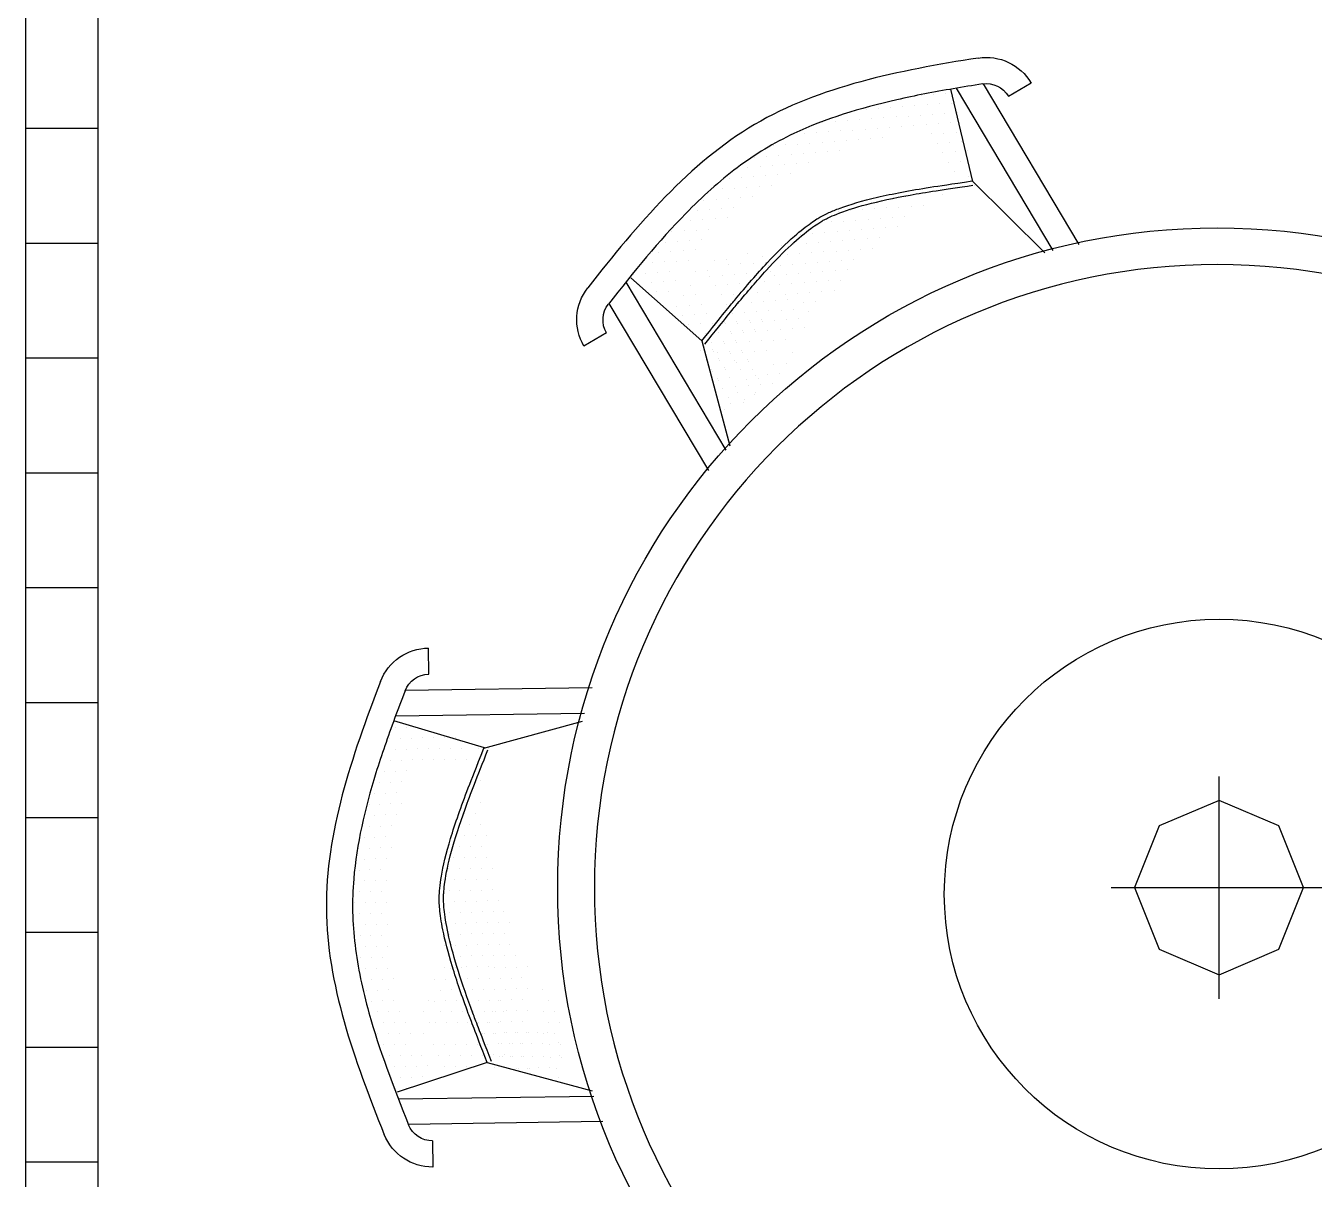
# Model space of a CAD drawing. Extents: x 3694 to 117786, y 20013 to 108631.
# Drawn here: x 67810 to 69592, y 37918 to 39512 of the extents above; entities that cross this region are included whole.
import ezdxf

# ---------------------------------------------------------------- set-up
doc = ezdxf.new("R2010")
doc.units = 0
doc.header["$LTSCALE"] = 1000
doc.header["$MEASUREMENT"] = 0
doc.layers.add('家具', color=253, linetype='Continuous')
doc.layers.add('铺地', color=251, linetype='Continuous')
doc.layers.add('陈设', color=31, linetype='Continuous', lineweight=5)

# ---------------------------------------------------------------- blocks, each defined once
blk = doc.blocks.new('33')
at = {"layer": '家具'}
for p, q in [((-240933.6, 84660.1, 0), (-241066.2, 84438.1, 0)), ((-240896.3, 84654, 0), (-241030.3, 84429.6, 0)), ((-240968.9, 84642.9, 0), (-241000.2, 84661.3, 0)), ((-240439.6, 84385.9, 0), (-240578.2, 84153.8, 0)), ((-240441.1, 84382.9, 0), (-240441.1, 84382.9, 0)), ((-240416.3, 84356.4, 0), (-240554.1, 84125.7, 0)), ((-240413.1, 84315.9, 0), (-240381.8, 84297.5, 0)), ((-240167.3, 83844, 0), (-240167, 83880.2, 0)), ((-240134.7, 83821.9, 0), (-240393.3, 83825.8, 0)), ((-240121.3, 83786.6, 0), (-240382.7, 83790.5, 0)), ((-240250.5, 83741.1, 0), (-240250.5, 83741.1, 0)), ((-240125.2, 83257.1, 0), (-240395.5, 83261.1, 0)), ((-240128.5, 83256.8, 0), (-240128.5, 83256.8, 0)), ((-240139, 83222.1, 0), (-240407.8, 83226.2, 0)), ((-240172.5, 83199.1, 0), (-240172.8, 83162.8, 0))]:
    blk.add_line(p, q, dxfattribs=at)
at = {"layer": '家具', "color": 8}
for p, q in [((-240919.4, 84525.1, 0), (-240889, 84652.7, 0)), ((-240918.6, 84525.9, 0), (-241018.9, 84426.5, 0)), ((-240243.5, 83741.9, 0), (-240379.6, 83779.1, 0))]:
    blk.add_line(p, q, dxfattribs=at)
at = {"layer": '家具', "color": 8, "linetype": 'Continuous'}
for p, q in [((-240882.2, 84646.5, 0), (-240882.2, 84646.5, 0)), ((-240890, 84633.6, 0), (-240890, 84633.6, 0)), ((-240873.1, 84632.3, 0), (-240873.1, 84632.3, 0)), ((-240865.3, 84645.3, 0), (-240865.3, 84645.3, 0)), ((-240856.2, 84631, 0), (-240856.2, 84631, 0)), ((-240848.5, 84644, 0), (-240848.5, 84644, 0)), ((-240839.4, 84629.8, 0), (-240839.4, 84629.8, 0)), ((-240822.5, 84628.5, 0), (-240822.5, 84628.5, 0)), ((-240897.7, 84620.6, 0), (-240897.7, 84620.6, 0)), ((-240880.9, 84619.3, 0), (-240880.9, 84619.3, 0)), ((-240864, 84618.1, 0), (-240864, 84618.1, 0)), ((-240847.2, 84616.8, 0), (-240847.2, 84616.8, 0)), ((-240830.3, 84615.5, 0), (-240830.3, 84615.5, 0)), ((-240813.4, 84614.3, 0), (-240813.4, 84614.3, 0)), ((-240805.7, 84627.2, 0), (-240805.7, 84627.2, 0)), ((-240796.6, 84613, 0), (-240796.6, 84613, 0)), ((-240788.8, 84626, 0), (-240788.8, 84626, 0)), ((-240779.7, 84611.7, 0), (-240779.7, 84611.7, 0)), ((-240772, 84624.7, 0), (-240772, 84624.7, 0)), ((-240896.4, 84593.4, 0), (-240896.4, 84593.4, 0)), ((-240888.6, 84606.3, 0), (-240888.6, 84606.3, 0)), ((-240871.8, 84605.1, 0), (-240871.8, 84605.1, 0)), ((-240854.9, 84603.8, 0), (-240854.9, 84603.8, 0)), ((-240838.1, 84602.5, 0), (-240838.1, 84602.5, 0)), ((-240821.2, 84601.3, 0), (-240821.2, 84601.3, 0)), ((-240804.4, 84600, 0), (-240804.4, 84600, 0)), ((-240787.5, 84598.7, 0), (-240787.5, 84598.7, 0)), ((-240770.6, 84597.5, 0), (-240770.6, 84597.5, 0)), ((-240762.9, 84610.5, 0), (-240762.9, 84610.5, 0)), ((-240753.8, 84596.2, 0), (-240753.8, 84596.2, 0)), ((-240746, 84609.2, 0), (-240746, 84609.2, 0)), ((-240736.9, 84595, 0), (-240736.9, 84595, 0)), ((-240729.2, 84607.9, 0), (-240729.2, 84607.9, 0)), ((-240720.1, 84593.7, 0), (-240720.1, 84593.7, 0)), ((-240712.3, 84606.7, 0), (-240712.3, 84606.7, 0)), ((-240904.1, 84580.4, 0), (-240904.1, 84580.4, 0)), ((-240887.3, 84579.1, 0), (-240887.3, 84579.1, 0)), ((-240879.5, 84592.1, 0), (-240879.5, 84592.1, 0)), ((-240870.4, 84577.9, 0), (-240870.4, 84577.9, 0)), ((-240862.7, 84590.8, 0), (-240862.7, 84590.8, 0)), ((-240795.3, 84585.8, 0), (-240795.3, 84585.8, 0)), ((-240778.4, 84584.5, 0), (-240778.4, 84584.5, 0)), ((-240761.6, 84583.2, 0), (-240761.6, 84583.2, 0)), ((-240744.7, 84582, 0), (-240744.7, 84582, 0)), ((-240727.8, 84580.7, 0), (-240727.8, 84580.7, 0)), ((-240711, 84579.4, 0), (-240711, 84579.4, 0)), ((-240703.2, 84592.4, 0), (-240703.2, 84592.4, 0)), ((-240694.1, 84578.2, 0), (-240694.1, 84578.2, 0)), ((-240686.4, 84591.2, 0), (-240686.4, 84591.2, 0)), ((-240677.3, 84576.9, 0), (-240677.3, 84576.9, 0)), ((-240669.5, 84589.9, 0), (-240669.5, 84589.9, 0)), ((-240660.4, 84575.6, 0), (-240660.4, 84575.6, 0)), ((-240911.9, 84567.4, 0), (-240911.9, 84567.4, 0)), ((-240895, 84566.2, 0), (-240895, 84566.2, 0)), ((-240878.2, 84564.9, 0), (-240878.2, 84564.9, 0)), ((-240735.6, 84567.7, 0), (-240735.6, 84567.7, 0)), ((-240718.7, 84566.5, 0), (-240718.7, 84566.5, 0)), ((-240701.9, 84565.2, 0), (-240701.9, 84565.2, 0)), ((-240685, 84563.9, 0), (-240685, 84563.9, 0)), ((-240668.2, 84562.7, 0), (-240668.2, 84562.7, 0)), ((-240651.3, 84561.4, 0), (-240651.3, 84561.4, 0)), ((-240643.6, 84574.4, 0), (-240643.6, 84574.4, 0)), ((-240634.5, 84560.1, 0), (-240634.5, 84560.1, 0)), ((-240617.6, 84558.9, 0), (-240617.6, 84558.9, 0)), ((-240902.8, 84553.2, 0), (-240902.8, 84553.2, 0)), ((-240885.9, 84551.9, 0), (-240885.9, 84551.9, 0)), ((-240692.8, 84551, 0), (-240692.8, 84551, 0)), ((-240675.9, 84549.7, 0), (-240675.9, 84549.7, 0)), ((-240659.1, 84548.4, 0), (-240659.1, 84548.4, 0)), ((-240642.2, 84547.2, 0), (-240642.2, 84547.2, 0)), ((-240625.4, 84545.9, 0), (-240625.4, 84545.9, 0)), ((-240608.5, 84544.6, 0), (-240608.5, 84544.6, 0)), ((-240913.7, 84532.4, 0), (-240913.7, 84532.4, 0)), ((-240893.7, 84538.9, 0), (-240893.7, 84538.9, 0)), ((-240666.9, 84535.5, 0), (-240666.9, 84535.5, 0)), ((-240650, 84534.2, 0), (-240650, 84534.2, 0)), ((-240633.1, 84532.9, 0), (-240633.1, 84532.9, 0)), ((-240616.3, 84531.7, 0), (-240616.3, 84531.7, 0)), ((-240599.4, 84530.4, 0), (-240599.4, 84530.4, 0)), ((-240582.6, 84529.1, 0), (-240582.6, 84529.1, 0)), ((-240921.5, 84519.4, 0), (-240921.5, 84519.4, 0)), ((-240877, 84507.8, 0), (-240877, 84507.8, 0)), ((-240826.5, 84504, 0), (-240826.5, 84504, 0)), ((-240640.9, 84519.9, 0), (-240640.9, 84519.9, 0)), ((-240624, 84518.7, 0), (-240624, 84518.7, 0)), ((-240615, 84504.4, 0), (-240615, 84504.4, 0)), ((-240607.2, 84517.4, 0), (-240607.2, 84517.4, 0)), ((-240590.3, 84516.1, 0), (-240590.3, 84516.1, 0)), ((-240573.5, 84514.9, 0), (-240573.5, 84514.9, 0)), ((-240851.1, 84492.3, 0), (-240851.1, 84492.3, 0)), ((-240834.2, 84491.1, 0), (-240834.2, 84491.1, 0)), ((-240817.4, 84489.8, 0), (-240817.4, 84489.8, 0)), ((-240809.6, 84502.8, 0), (-240809.6, 84502.8, 0)), ((-240800.5, 84488.5, 0), (-240800.5, 84488.5, 0)), ((-240783.7, 84487.3, 0), (-240783.7, 84487.3, 0)), ((-240766.8, 84486, 0), (-240766.8, 84486, 0)), ((-240598.1, 84503.2, 0), (-240598.1, 84503.2, 0)), ((-240589, 84488.9, 0), (-240589, 84488.9, 0)), ((-240581.2, 84501.9, 0), (-240581.2, 84501.9, 0)), ((-240572.2, 84487.7, 0), (-240572.2, 84487.7, 0)), ((-240564.4, 84500.6, 0), (-240564.4, 84500.6, 0)), ((-240555.3, 84486.4, 0), (-240555.3, 84486.4, 0)), ((-240547.5, 84499.4, 0), (-240547.5, 84499.4, 0)), ((-240825.1, 84476.8, 0), (-240825.1, 84476.8, 0)), ((-240808.3, 84475.6, 0), (-240808.3, 84475.6, 0)), ((-240791.4, 84474.3, 0), (-240791.4, 84474.3, 0)), ((-240774.6, 84473, 0), (-240774.6, 84473, 0)), ((-240757.7, 84471.8, 0), (-240757.7, 84471.8, 0)), ((-240750, 84484.7, 0), (-240750, 84484.7, 0)), ((-240740.9, 84470.5, 0), (-240740.9, 84470.5, 0)), ((-240733.1, 84483.5, 0), (-240733.1, 84483.5, 0)), ((-240724, 84469.2, 0), (-240724, 84469.2, 0)), ((-240707.2, 84468, 0), (-240707.2, 84468, 0)), ((-240579.9, 84474.7, 0), (-240579.9, 84474.7, 0)), ((-240563.1, 84473.4, 0), (-240563.1, 84473.4, 0)), ((-240546.2, 84472.2, 0), (-240546.2, 84472.2, 0)), ((-240538.4, 84485.1, 0), (-240538.4, 84485.1, 0)), ((-240529.3, 84470.9, 0), (-240529.3, 84470.9, 0)), ((-240512.5, 84469.6, 0), (-240512.5, 84469.6, 0)), ((-240816, 84462.6, 0), (-240816, 84462.6, 0)), ((-240799.2, 84461.3, 0), (-240799.2, 84461.3, 0)), ((-240782.3, 84460.1, 0), (-240782.3, 84460.1, 0)), ((-240765.5, 84458.8, 0), (-240765.5, 84458.8, 0)), ((-240748.6, 84457.5, 0), (-240748.6, 84457.5, 0)), ((-240731.8, 84456.3, 0), (-240731.8, 84456.3, 0)), ((-240714.9, 84455, 0), (-240714.9, 84455, 0)), ((-240698.1, 84453.7, 0), (-240698.1, 84453.7, 0)), ((-240681.2, 84452.5, 0), (-240681.2, 84452.5, 0)), ((-240554, 84459.2, 0), (-240554, 84459.2, 0)), ((-240537.1, 84457.9, 0), (-240537.1, 84457.9, 0)), ((-240520.3, 84456.7, 0), (-240520.3, 84456.7, 0)), ((-240503.4, 84455.4, 0), (-240503.4, 84455.4, 0)), ((-240790.1, 84447.1, 0), (-240790.1, 84447.1, 0)), ((-240781, 84432.8, 0), (-240781, 84432.8, 0)), ((-240773.2, 84445.8, 0), (-240773.2, 84445.8, 0)), ((-240756.4, 84444.6, 0), (-240756.4, 84444.6, 0)), ((-240739.5, 84443.3, 0), (-240739.5, 84443.3, 0)), ((-240722.7, 84442, 0), (-240722.7, 84442, 0)), ((-240705.8, 84440.8, 0), (-240705.8, 84440.8, 0)), ((-240689, 84439.5, 0), (-240689, 84439.5, 0)), ((-240672.1, 84438.2, 0), (-240672.1, 84438.2, 0)), ((-240655.3, 84437, 0), (-240655.3, 84437, 0)), ((-240544.9, 84444.9, 0), (-240544.9, 84444.9, 0)), ((-240528, 84443.7, 0), (-240528, 84443.7, 0)), ((-240511.2, 84442.4, 0), (-240511.2, 84442.4, 0)), ((-240494.3, 84441.1, 0), (-240494.3, 84441.1, 0)), ((-240764.1, 84431.6, 0), (-240764.1, 84431.6, 0)), ((-240755, 84417.3, 0), (-240755, 84417.3, 0)), ((-240747.3, 84430.3, 0), (-240747.3, 84430.3, 0)), ((-240738.2, 84416.1, 0), (-240738.2, 84416.1, 0)), ((-240730.4, 84429, 0), (-240730.4, 84429, 0)), ((-240721.3, 84414.8, 0), (-240721.3, 84414.8, 0)), ((-240713.6, 84427.8, 0), (-240713.6, 84427.8, 0)), ((-240696.7, 84426.5, 0), (-240696.7, 84426.5, 0)), ((-240679.9, 84425.2, 0), (-240679.9, 84425.2, 0)), ((-240663, 84424, 0), (-240663, 84424, 0)), ((-240629.3, 84421.4, 0), (-240629.3, 84421.4, 0)), ((-240607.9, 84425.3, 0), (-240607.9, 84425.3, 0)), ((-240578.8, 84417.6, 0), (-240578.8, 84417.6, 0)), ((-240561.9, 84416.4, 0), (-240561.9, 84416.4, 0)), ((-240535.8, 84430.7, 0), (-240535.8, 84430.7, 0)), ((-240526.7, 84416.5, 0), (-240526.7, 84416.5, 0)), ((-240518.9, 84429.4, 0), (-240518.9, 84429.4, 0)), ((-240509.8, 84415.2, 0), (-240509.8, 84415.2, 0)), ((-240502.1, 84428.2, 0), (-240502.1, 84428.2, 0)), ((-240485.2, 84426.9, 0), (-240485.2, 84426.9, 0)), ((-240745.9, 84403.1, 0), (-240745.9, 84403.1, 0)), ((-240729.1, 84401.8, 0), (-240729.1, 84401.8, 0)), ((-240712.2, 84400.6, 0), (-240712.2, 84400.6, 0)), ((-240704.5, 84413.5, 0), (-240704.5, 84413.5, 0)), ((-240695.4, 84399.3, 0), (-240695.4, 84399.3, 0)), ((-240687.6, 84412.3, 0), (-240687.6, 84412.3, 0)), ((-240678.5, 84398, 0), (-240678.5, 84398, 0)), ((-240670.8, 84411, 0), (-240670.8, 84411, 0)), ((-240661.7, 84396.8, 0), (-240661.7, 84396.8, 0)), ((-240653.9, 84409.7, 0), (-240653.9, 84409.7, 0)), ((-240640.3, 84400.6, 0), (-240640.3, 84400.6, 0)), ((-240637.1, 84408.5, 0), (-240637.1, 84408.5, 0)), ((-240632.5, 84413.6, 0), (-240632.5, 84413.6, 0)), ((-240615.7, 84412.3, 0), (-240615.7, 84412.3, 0)), ((-240606.6, 84398.1, 0), (-240606.6, 84398.1, 0)), ((-240598.8, 84411.1, 0), (-240598.8, 84411.1, 0)), ((-240589.7, 84396.8, 0), (-240589.7, 84396.8, 0)), ((-240582, 84409.8, 0), (-240582, 84409.8, 0)), ((-240552.8, 84402.1, 0), (-240552.8, 84402.1, 0)), ((-240536, 84400.9, 0), (-240536, 84400.9, 0)), ((-240500.7, 84401, 0), (-240500.7, 84401, 0)), ((-240493, 84413.9, 0), (-240493, 84413.9, 0)), ((-240483.9, 84399.7, 0), (-240483.9, 84399.7, 0)), ((-240476.1, 84412.7, 0), (-240476.1, 84412.7, 0)), ((-240467, 84398.4, 0), (-240467, 84398.4, 0)), ((-240450.2, 84397.2, 0), (-240450.2, 84397.2, 0)), ((-240736.8, 84388.9, 0), (-240736.8, 84388.9, 0)), ((-240720, 84387.6, 0), (-240720, 84387.6, 0)), ((-240703.1, 84386.3, 0), (-240703.1, 84386.3, 0)), ((-240686.3, 84385.1, 0), (-240686.3, 84385.1, 0)), ((-240669.4, 84383.8, 0), (-240669.4, 84383.8, 0)), ((-240652.6, 84382.5, 0), (-240652.6, 84382.5, 0)), ((-240644.8, 84395.5, 0), (-240644.8, 84395.5, 0)), ((-240631.2, 84386.4, 0), (-240631.2, 84386.4, 0)), ((-240597.5, 84383.9, 0), (-240597.5, 84383.9, 0)), ((-240580.6, 84382.6, 0), (-240580.6, 84382.6, 0)), ((-240572.9, 84395.6, 0), (-240572.9, 84395.6, 0)), ((-240563.8, 84381.3, 0), (-240563.8, 84381.3, 0)), ((-240556, 84394.3, 0), (-240556, 84394.3, 0)), ((-240544.8, 84304.8, 0), (-240446.8, 84392, 0)), ((-240528.5, 84381.4, 0), (-240528.5, 84381.4, 0)), ((-240508.5, 84388, 0), (-240508.5, 84388, 0)), ((-240491.6, 84386.7, 0), (-240491.6, 84386.7, 0)), ((-240474.8, 84385.4, 0), (-240474.8, 84385.4, 0)), ((-240457.9, 84384.2, 0), (-240457.9, 84384.2, 0)), ((-240727.8, 84374.6, 0), (-240727.8, 84374.6, 0)), ((-240710.9, 84373.3, 0), (-240710.9, 84373.3, 0)), ((-240694, 84372.1, 0), (-240694, 84372.1, 0)), ((-240677.2, 84370.8, 0), (-240677.2, 84370.8, 0)), ((-240663.5, 84361.7, 0), (-240663.5, 84361.7, 0)), ((-240660.3, 84369.5, 0), (-240660.3, 84369.5, 0)), ((-240638.9, 84373.4, 0), (-240638.9, 84373.4, 0)), ((-240622.1, 84372.1, 0), (-240622.1, 84372.1, 0)), ((-240588.4, 84369.6, 0), (-240588.4, 84369.6, 0)), ((-240571.5, 84368.3, 0), (-240571.5, 84368.3, 0)), ((-240536.3, 84368.4, 0), (-240536.3, 84368.4, 0)), ((-240519.4, 84367.2, 0), (-240519.4, 84367.2, 0)), ((-240499.4, 84373.7, 0), (-240499.4, 84373.7, 0)), ((-240482.5, 84372.5, 0), (-240482.5, 84372.5, 0)), ((-240701.8, 84359.1, 0), (-240701.8, 84359.1, 0)), ((-240692.7, 84344.9, 0), (-240692.7, 84344.9, 0)), ((-240685, 84357.8, 0), (-240685, 84357.8, 0)), ((-240671.3, 84348.7, 0), (-240671.3, 84348.7, 0)), ((-240654.4, 84347.5, 0), (-240654.4, 84347.5, 0)), ((-240646.7, 84360.4, 0), (-240646.7, 84360.4, 0)), ((-240637.6, 84346.2, 0), (-240637.6, 84346.2, 0)), ((-240629.8, 84359.2, 0), (-240629.8, 84359.2, 0)), ((-240620.7, 84344.9, 0), (-240620.7, 84344.9, 0)), ((-240613, 84357.9, 0), (-240613, 84357.9, 0)), ((-240603.9, 84343.7, 0), (-240603.9, 84343.7, 0)), ((-240596.1, 84356.6, 0), (-240596.1, 84356.6, 0)), ((-240579.3, 84355.4, 0), (-240579.3, 84355.4, 0)), ((-240544, 84355.5, 0), (-240544, 84355.5, 0)), ((-240527.2, 84354.2, 0), (-240527.2, 84354.2, 0)), ((-240510.3, 84352.9, 0), (-240510.3, 84352.9, 0)), ((-240510.3, 84352.9, 0), (-240510.3, 84352.9, 0)), ((-240679, 84335.8, 0), (-240679, 84335.8, 0)), ((-240662.2, 84334.5, 0), (-240662.2, 84334.5, 0)), ((-240645.3, 84333.2, 0), (-240645.3, 84333.2, 0)), ((-240628.5, 84332, 0), (-240628.5, 84332, 0)), ((-240626.9, 84334.6, 0), (-240626.9, 84334.6, 0)), ((-240611.6, 84330.7, 0), (-240611.6, 84330.7, 0)), ((-240610.1, 84333.3, 0), (-240610.1, 84333.3, 0)), ((-240594.8, 84329.4, 0), (-240594.8, 84329.4, 0)), ((-240593.2, 84332, 0), (-240593.2, 84332, 0)), ((-240587, 84342.4, 0), (-240587, 84342.4, 0)), ((-240577.9, 84328.2, 0), (-240577.9, 84328.2, 0)), ((-240576.4, 84330.8, 0), (-240576.4, 84330.8, 0)), ((-240559.5, 84329.5, 0), (-240559.5, 84329.5, 0)), ((-240559.5, 84329.5, 0), (-240559.5, 84329.5, 0)), ((-240551.8, 84342.5, 0), (-240551.8, 84342.5, 0)), ((-240551.8, 84342.5, 0), (-240551.8, 84342.5, 0)), ((-240542.7, 84328.2, 0), (-240542.7, 84328.2, 0)), ((-240542.7, 84328.2, 0), (-240542.7, 84328.2, 0)), ((-240534.9, 84341.2, 0), (-240534.9, 84341.2, 0)), ((-240534.9, 84341.2, 0), (-240534.9, 84341.2, 0)), ((-240525.8, 84327, 0), (-240525.8, 84327, 0)), ((-240525.8, 84327, 0), (-240525.8, 84327, 0)), ((-240518.1, 84339.9, 0), (-240518.1, 84339.9, 0)), ((-240518.1, 84339.9, 0), (-240518.1, 84339.9, 0)), ((-240686.8, 84322.8, 0), (-240686.8, 84322.8, 0)), ((-240669.9, 84321.5, 0), (-240669.9, 84321.5, 0)), ((-240653.1, 84320.2, 0), (-240653.1, 84320.2, 0)), ((-240636.2, 84319, 0), (-240636.2, 84319, 0)), ((-240619.4, 84317.7, 0), (-240619.4, 84317.7, 0)), ((-240617.8, 84320.3, 0), (-240617.8, 84320.3, 0)), ((-240602.5, 84316.4, 0), (-240602.5, 84316.4, 0)), ((-240601, 84319.1, 0), (-240601, 84319.1, 0)), ((-240585.7, 84315.2, 0), (-240585.7, 84315.2, 0)), ((-240584.1, 84317.8, 0), (-240584.1, 84317.8, 0)), ((-240567.3, 84316.5, 0), (-240567.3, 84316.5, 0)), ((-240567.3, 84316.5, 0), (-240567.3, 84316.5, 0)), ((-240550.4, 84315.3, 0), (-240550.4, 84315.3, 0)), ((-240550.4, 84315.3, 0), (-240550.4, 84315.3, 0)), ((-240660.8, 84307.3, 0), (-240660.8, 84307.3, 0)), ((-240644, 84306, 0), (-240644, 84306, 0)), ((-240634.9, 84291.8, 0), (-240634.9, 84291.8, 0)), ((-240627.1, 84304.7, 0), (-240627.1, 84304.7, 0)), ((-240618, 84290.5, 0), (-240618, 84290.5, 0)), ((-240610.3, 84303.5, 0), (-240610.3, 84303.5, 0)), ((-240599.6, 84291.8, 0), (-240599.6, 84291.8, 0)), ((-240593.4, 84302.2, 0), (-240593.4, 84302.2, 0)), ((-240591.9, 84304.8, 0), (-240591.9, 84304.8, 0)), ((-240544.8, 84304.8, 0), (-240583.4, 84159.6, 0)), ((-240582.8, 84290.6, 0), (-240582.8, 84290.6, 0)), ((-240582.8, 84290.6, 0), (-240582.8, 84290.6, 0)), ((-240576.6, 84300.9, 0), (-240576.6, 84300.9, 0)), ((-240575, 84303.6, 0), (-240575, 84303.6, 0)), ((-240575, 84303.6, 0), (-240575, 84303.6, 0)), ((-240561.6, 84290.8, 0), (-240561.6, 84290.8, 0)), ((-240560.1, 84293.5, 0), (-240560.1, 84293.5, 0)), ((-240560.1, 84293.5, 0), (-240560.1, 84293.5, 0)), ((-240558.2, 84302.3, 0), (-240558.2, 84302.3, 0)), ((-240558.2, 84302.3, 0), (-240558.2, 84302.3, 0)), ((-240543.2, 84292.2, 0), (-240543.2, 84292.2, 0)), ((-240670.3, 84288.3, 0), (-240670.3, 84288.3, 0)), ((-240661.2, 84274.1, 0), (-240661.2, 84274.1, 0)), ((-240644.4, 84272.8, 0), (-240644.4, 84272.8, 0)), ((-240608.9, 84276.3, 0), (-240608.9, 84276.3, 0)), ((-240607.4, 84278.9, 0), (-240607.4, 84278.9, 0)), ((-240601.2, 84289.2, 0), (-240601.2, 84289.2, 0)), ((-240592.1, 84275, 0), (-240592.1, 84275, 0)), ((-240590.5, 84277.6, 0), (-240590.5, 84277.6, 0)), ((-240590.5, 84277.6, 0), (-240590.5, 84277.6, 0)), ((-240584.3, 84288, 0), (-240584.3, 84288, 0)), ((-240569.4, 84277.9, 0), (-240569.4, 84277.9, 0)), ((-240567.8, 84280.5, 0), (-240567.8, 84280.5, 0)), ((-240567.8, 84280.5, 0), (-240567.8, 84280.5, 0)), ((-240565.9, 84289.3, 0), (-240565.9, 84289.3, 0)), ((-240565.9, 84289.3, 0), (-240565.9, 84289.3, 0)), ((-240551, 84279.2, 0), (-240551, 84279.2, 0)), ((-240551, 84279.2, 0), (-240551, 84279.2, 0)), ((-240652.1, 84259.8, 0), (-240652.1, 84259.8, 0)), ((-240635.3, 84258.6, 0), (-240635.3, 84258.6, 0)), ((-240618.4, 84257.3, 0), (-240618.4, 84257.3, 0)), ((-240615.1, 84265.9, 0), (-240615.1, 84265.9, 0)), ((-240598.3, 84264.6, 0), (-240598.3, 84264.6, 0)), ((-240598.3, 84264.6, 0), (-240598.3, 84264.6, 0)), ((-240583.3, 84254.5, 0), (-240583.3, 84254.5, 0)), ((-240583.3, 84254.5, 0), (-240583.3, 84254.5, 0)), ((-240577.2, 84264.9, 0), (-240577.2, 84264.9, 0)), ((-240575.6, 84267.5, 0), (-240575.6, 84267.5, 0)), ((-240575.6, 84267.5, 0), (-240575.6, 84267.5, 0)), ((-240559.8, 84262.8, 0), (-240559.8, 84262.8, 0)), ((-240558.2, 84265.4, 0), (-240558.2, 84265.4, 0)), ((-240558.2, 84265.4, 0), (-240558.2, 84265.4, 0)), ((-240643, 84245.6, 0), (-240643, 84245.6, 0)), ((-240626.2, 84244.3, 0), (-240626.2, 84244.3, 0)), ((-240622.9, 84252.9, 0), (-240622.9, 84252.9, 0)), ((-240609.3, 84243.1, 0), (-240609.3, 84243.1, 0)), ((-240606, 84251.7, 0), (-240606, 84251.7, 0)), ((-240606, 84251.7, 0), (-240606, 84251.7, 0)), ((-240591.1, 84241.6, 0), (-240591.1, 84241.6, 0)), ((-240591.1, 84241.6, 0), (-240591.1, 84241.6, 0)), ((-240573.7, 84239.4, 0), (-240573.7, 84239.4, 0)), ((-240573.7, 84239.4, 0), (-240573.7, 84239.4, 0)), ((-240567.5, 84249.8, 0), (-240567.5, 84249.8, 0)), ((-240566, 84252.4, 0), (-240566, 84252.4, 0)), ((-240566, 84252.4, 0), (-240566, 84252.4, 0)), ((-240618.4, 84233.6, 0), (-240618.4, 84233.6, 0)), ((-240617.1, 84230.1, 0), (-240617.1, 84230.1, 0)), ((-240603.4, 84223.5, 0), (-240603.4, 84223.5, 0)), ((-240602.1, 84220, 0), (-240602.1, 84220, 0)), ((-240594.4, 84233, 0), (-240594.4, 84233, 0)), ((-240581.5, 84226.5, 0), (-240581.5, 84226.5, 0)), ((-240581.5, 84226.5, 0), (-240581.5, 84226.5, 0)), ((-240584.7, 84217.9, 0), (-240584.7, 84217.9, 0)), ((-240576.5, 84209.5, 0), (-240576.5, 84209.5, 0)), ((-240576.5, 84209.5, 0), (-240576.5, 84209.5, 0)), ((-240244.5, 83742.2, 0), (-240118.8, 83779.7, 0)), ((-240204.1, 83756.8, 0), (-240204.1, 83756.8, 0)), ((-240189, 83756.6, 0), (-240189, 83756.6, 0)), ((-240173.9, 83756.4, 0), (-240173.9, 83756.4, 0)), ((-240158.8, 83756.1, 0), (-240158.8, 83756.1, 0)), ((-240151, 83771.1, 0), (-240151, 83771.1, 0)), ((-240143.7, 83755.9, 0), (-240143.7, 83755.9, 0)), ((-240135.9, 83770.9, 0), (-240135.9, 83770.9, 0)), ((-240128.5, 83755.7, 0), (-240128.5, 83755.7, 0)), ((-240120.8, 83770.7, 0), (-240120.8, 83770.7, 0)), ((-240113.4, 83755.5, 0), (-240113.4, 83755.5, 0)), ((-240235.4, 83740.9, 0), (-240235.4, 83740.9, 0)), ((-240211.9, 83741.8, 0), (-240211.9, 83741.8, 0)), ((-240196.8, 83741.6, 0), (-240196.8, 83741.6, 0)), ((-240181.7, 83741.4, 0), (-240181.7, 83741.4, 0)), ((-240166.5, 83741.1, 0), (-240166.5, 83741.1, 0)), ((-240151.4, 83740.9, 0), (-240151.4, 83740.9, 0)), ((-240136.3, 83740.7, 0), (-240136.3, 83740.7, 0)), ((-240121.2, 83740.5, 0), (-240121.2, 83740.5, 0)), ((-240106.1, 83740.2, 0), (-240106.1, 83740.2, 0)), ((-240219.7, 83726.8, 0), (-240219.7, 83726.8, 0)), ((-240204.6, 83726.6, 0), (-240204.6, 83726.6, 0)), ((-240189.4, 83726.4, 0), (-240189.4, 83726.4, 0)), ((-240174.3, 83726.1, 0), (-240174.3, 83726.1, 0)), ((-240159.2, 83725.9, 0), (-240159.2, 83725.9, 0)), ((-240144.1, 83725.7, 0), (-240144.1, 83725.7, 0)), ((-240129, 83725.5, 0), (-240129, 83725.5, 0)), ((-240113.9, 83725.2, 0), (-240113.9, 83725.2, 0)), ((-241260, 83395.5, 0), (-241260, 83702.9, 0)), ((-240136.8, 83710.5, 0), (-240136.8, 83710.5, 0)), ((-240121.7, 83710.2, 0), (-240121.7, 83710.2, 0)), ((-240106.6, 83710, 0), (-240106.6, 83710, 0)), ((-240238.3, 83696.9, 0), (-240238.3, 83696.9, 0)), ((-240129.4, 83695.2, 0), (-240129.4, 83695.2, 0)), ((-240114.3, 83695, 0), (-240114.3, 83695, 0)), ((-240099.2, 83694.8, 0), (-240099.2, 83694.8, 0)), ((-240238.7, 83666.7, 0), (-240238.7, 83666.7, 0)), ((-240122.1, 83680, 0), (-240122.1, 83680, 0)), ((-240107, 83679.8, 0), (-240107, 83679.8, 0)), ((-240091.9, 83679.6, 0), (-240091.9, 83679.6, 0)), ((-240231.4, 83651.4, 0), (-240231.4, 83651.4, 0)), ((-240216.3, 83651.2, 0), (-240216.3, 83651.2, 0)), ((-240129.9, 83665, 0), (-240129.9, 83665, 0)), ((-240122.6, 83649.8, 0), (-240122.6, 83649.8, 0)), ((-240114.8, 83664.8, 0), (-240114.8, 83664.8, 0)), ((-240107.5, 83649.6, 0), (-240107.5, 83649.6, 0)), ((-240099.7, 83664.6, 0), (-240099.7, 83664.6, 0)), ((-240092.3, 83649.3, 0), (-240092.3, 83649.3, 0)), ((-240084.6, 83664.3, 0), (-240084.6, 83664.3, 0)), ((-240239.2, 83636.4, 0), (-240239.2, 83636.4, 0)), ((-240224.1, 83636.2, 0), (-240224.1, 83636.2, 0)), ((-240209, 83636, 0), (-240209, 83636, 0)), ((-240115.2, 83634.6, 0), (-240115.2, 83634.6, 0)), ((-240100.1, 83634.3, 0), (-240100.1, 83634.3, 0)), ((-240085, 83634.1, 0), (-240085, 83634.1, 0)), ((-240247, 83621.4, 0), (-240247, 83621.4, 0)), ((-240231.9, 83621.2, 0), (-240231.9, 83621.2, 0)), ((-240216.8, 83621, 0), (-240216.8, 83621, 0)), ((-240107.9, 83619.3, 0), (-240107.9, 83619.3, 0)), ((-240092.8, 83619.1, 0), (-240092.8, 83619.1, 0)), ((-240077.7, 83618.9, 0), (-240077.7, 83618.9, 0)), ((-240239.6, 83606.2, 0), (-240239.6, 83606.2, 0)), ((-240224.5, 83606, 0), (-240224.5, 83606, 0)), ((-240209.4, 83605.7, 0), (-240209.4, 83605.7, 0)), ((-240115.7, 83604.3, 0), (-240115.7, 83604.3, 0)), ((-240100.6, 83604.1, 0), (-240100.6, 83604.1, 0)), ((-240085.5, 83603.9, 0), (-240085.5, 83603.9, 0)), ((-240070.4, 83603.7, 0), (-240070.4, 83603.7, 0)), ((-240247.4, 83591.2, 0), (-240247.4, 83591.2, 0)), ((-240232.3, 83591, 0), (-240232.3, 83591, 0)), ((-240217.2, 83590.7, 0), (-240217.2, 83590.7, 0)), ((-240202.1, 83590.5, 0), (-240202.1, 83590.5, 0)), ((-240108.4, 83589.1, 0), (-240108.4, 83589.1, 0)), ((-240093.3, 83588.9, 0), (-240093.3, 83588.9, 0)), ((-240078.1, 83588.7, 0), (-240078.1, 83588.7, 0)), ((-240255.2, 83576.2, 0), (-240255.2, 83576.2, 0)), ((-240247.9, 83561, 0), (-240247.9, 83561, 0)), ((-240240.1, 83576, 0), (-240240.1, 83576, 0)), ((-240232.8, 83560.7, 0), (-240232.8, 83560.7, 0)), ((-240225, 83575.7, 0), (-240225, 83575.7, 0)), ((-240217.7, 83560.5, 0), (-240217.7, 83560.5, 0)), ((-240209.9, 83575.5, 0), (-240209.9, 83575.5, 0)), ((-240202.5, 83560.3, 0), (-240202.5, 83560.3, 0)), ((-240194.8, 83575.3, 0), (-240194.8, 83575.3, 0)), ((-240187.4, 83560.1, 0), (-240187.4, 83560.1, 0)), ((-240101, 83573.9, 0), (-240101, 83573.9, 0)), ((-240085.9, 83573.7, 0), (-240085.9, 83573.7, 0)), ((-240070.8, 83573.4, 0), (-240070.8, 83573.4, 0)), ((-241111, 83549.2, 0), (-241409, 83549.2, 0)), ((-240255.7, 83546, 0), (-240255.7, 83546, 0)), ((-240240.6, 83545.7, 0), (-240240.6, 83545.7, 0)), ((-240225.4, 83545.5, 0), (-240225.4, 83545.5, 0)), ((-240210.3, 83545.3, 0), (-240210.3, 83545.3, 0)), ((-240195.2, 83545.1, 0), (-240195.2, 83545.1, 0)), ((-240108.8, 83558.9, 0), (-240108.8, 83558.9, 0)), ((-240101.5, 83543.7, 0), (-240101.5, 83543.7, 0)), ((-240093.7, 83558.7, 0), (-240093.7, 83558.7, 0)), ((-240086.4, 83543.4, 0), (-240086.4, 83543.4, 0)), ((-240078.6, 83558.4, 0), (-240078.6, 83558.4, 0)), ((-240071.3, 83543.2, 0), (-240071.3, 83543.2, 0)), ((-240063.5, 83558.2, 0), (-240063.5, 83558.2, 0)), ((-240263.5, 83531, 0), (-240263.5, 83531, 0)), ((-240248.3, 83530.7, 0), (-240248.3, 83530.7, 0)), ((-240233.2, 83530.5, 0), (-240233.2, 83530.5, 0)), ((-240218.1, 83530.3, 0), (-240218.1, 83530.3, 0)), ((-240203, 83530.1, 0), (-240203, 83530.1, 0)), ((-240187.9, 83529.8, 0), (-240187.9, 83529.8, 0)), ((-240109.3, 83528.7, 0), (-240109.3, 83528.7, 0)), ((-240094.2, 83528.4, 0), (-240094.2, 83528.4, 0)), ((-240079.1, 83528.2, 0), (-240079.1, 83528.2, 0)), ((-240063.9, 83528, 0), (-240063.9, 83528, 0)), ((-240271.2, 83516, 0), (-240271.2, 83516, 0)), ((-240256.1, 83515.7, 0), (-240256.1, 83515.7, 0)), ((-240241, 83515.5, 0), (-240241, 83515.5, 0)), ((-240225.9, 83515.3, 0), (-240225.9, 83515.3, 0)), ((-240210.8, 83515.1, 0), (-240210.8, 83515.1, 0)), ((-240195.7, 83514.8, 0), (-240195.7, 83514.8, 0)), ((-240101.9, 83513.4, 0), (-240101.9, 83513.4, 0)), ((-240086.8, 83513.2, 0), (-240086.8, 83513.2, 0)), ((-240071.7, 83513, 0), (-240071.7, 83513, 0)), ((-240279, 83501, 0), (-240279, 83501, 0)), ((-240263.9, 83500.7, 0), (-240263.9, 83500.7, 0)), ((-240248.8, 83500.5, 0), (-240248.8, 83500.5, 0)), ((-240233.7, 83500.3, 0), (-240233.7, 83500.3, 0)), ((-240218.6, 83500.1, 0), (-240218.6, 83500.1, 0)), ((-240203.5, 83499.8, 0), (-240203.5, 83499.8, 0)), ((-240188.3, 83499.6, 0), (-240188.3, 83499.6, 0)), ((-240109.7, 83498.4, 0), (-240109.7, 83498.4, 0)), ((-240094.6, 83498.2, 0), (-240094.6, 83498.2, 0)), ((-240079.5, 83498, 0), (-240079.5, 83498, 0)), ((-240064.4, 83497.7, 0), (-240064.4, 83497.7, 0)), ((-240279.5, 83470.7, 0), (-240279.5, 83470.7, 0)), ((-240271.7, 83485.7, 0), (-240271.7, 83485.7, 0)), ((-240264.4, 83470.5, 0), (-240264.4, 83470.5, 0)), ((-240256.6, 83485.5, 0), (-240256.6, 83485.5, 0)), ((-240249.3, 83470.3, 0), (-240249.3, 83470.3, 0)), ((-240241.5, 83485.3, 0), (-240241.5, 83485.3, 0)), ((-240226.4, 83485.1, 0), (-240226.4, 83485.1, 0)), ((-240211.2, 83484.8, 0), (-240211.2, 83484.8, 0)), ((-240196.1, 83484.6, 0), (-240196.1, 83484.6, 0)), ((-240102.4, 83483.2, 0), (-240102.4, 83483.2, 0)), ((-240087.3, 83483, 0), (-240087.3, 83483, 0)), ((-240072.2, 83482.7, 0), (-240072.2, 83482.7, 0)), ((-240287.3, 83455.7, 0), (-240287.3, 83455.7, 0)), ((-240272.1, 83455.5, 0), (-240272.1, 83455.5, 0)), ((-240257, 83455.3, 0), (-240257, 83455.3, 0)), ((-240241.9, 83455.1, 0), (-240241.9, 83455.1, 0)), ((-240234.1, 83470.1, 0), (-240234.1, 83470.1, 0)), ((-240226.8, 83454.8, 0), (-240226.8, 83454.8, 0)), ((-240219, 83469.8, 0), (-240219, 83469.8, 0)), ((-240211.7, 83454.6, 0), (-240211.7, 83454.6, 0)), ((-240203.9, 83469.6, 0), (-240203.9, 83469.6, 0)), ((-240188.8, 83469.4, 0), (-240188.8, 83469.4, 0)), ((-240110.2, 83468.2, 0), (-240110.2, 83468.2, 0)), ((-240102.9, 83453, 0), (-240102.9, 83453, 0)), ((-240095.1, 83468, 0), (-240095.1, 83468, 0)), ((-240087.7, 83452.7, 0), (-240087.7, 83452.7, 0)), ((-240080, 83467.7, 0), (-240080, 83467.7, 0)), ((-240072.6, 83452.5, 0), (-240072.6, 83452.5, 0)), ((-240303.4, 83439.6, 0), (-240303.4, 83439.6, 0)), ((-240288.3, 83439.4, 0), (-240288.3, 83439.4, 0)), ((-240273.2, 83439.1, 0), (-240273.2, 83439.1, 0)), ((-240258.1, 83438.9, 0), (-240258.1, 83438.9, 0)), ((-240249.7, 83440.1, 0), (-240249.7, 83440.1, 0)), ((-240234.6, 83439.8, 0), (-240234.6, 83439.8, 0)), ((-240219.5, 83439.6, 0), (-240219.5, 83439.6, 0)), ((-240212.8, 83438.2, 0), (-240212.8, 83438.2, 0)), ((-240204.4, 83439.4, 0), (-240204.4, 83439.4, 0)), ((-240197.6, 83438, 0), (-240197.6, 83438, 0)), ((-240189.3, 83439.2, 0), (-240189.3, 83439.2, 0)), ((-240110.6, 83438, 0), (-240110.6, 83438, 0)), ((-240095.5, 83437.7, 0), (-240095.5, 83437.7, 0)), ((-240080.4, 83437.5, 0), (-240080.4, 83437.5, 0)), ((-240296.1, 83424.4, 0), (-240296.1, 83424.4, 0)), ((-240281, 83424.1, 0), (-240281, 83424.1, 0)), ((-240265.9, 83423.9, 0), (-240265.9, 83423.9, 0)), ((-240250.8, 83423.7, 0), (-240250.8, 83423.7, 0)), ((-240235.7, 83423.5, 0), (-240235.7, 83423.5, 0)), ((-240220.5, 83423.2, 0), (-240220.5, 83423.2, 0)), ((-240190.3, 83422.8, 0), (-240190.3, 83422.8, 0)), ((-240175.2, 83422.5, 0), (-240175.2, 83422.5, 0)), ((-240118.4, 83423, 0), (-240118.4, 83423, 0)), ((-240103.3, 83422.7, 0), (-240103.3, 83422.7, 0)), ((-240088.2, 83422.5, 0), (-240088.2, 83422.5, 0)), ((-240325, 83408.1, 0), (-240325, 83408.1, 0)), ((-240303.9, 83409.4, 0), (-240303.9, 83409.4, 0)), ((-240288.8, 83409.1, 0), (-240288.8, 83409.1, 0)), ((-240273.7, 83408.9, 0), (-240273.7, 83408.9, 0)), ((-240258.6, 83408.7, 0), (-240258.6, 83408.7, 0)), ((-240243.4, 83408.5, 0), (-240243.4, 83408.5, 0)), ((-240228.3, 83408.2, 0), (-240228.3, 83408.2, 0)), ((-240198.1, 83407.8, 0), (-240198.1, 83407.8, 0)), ((-240183, 83407.5, 0), (-240183, 83407.5, 0)), ((-240111.1, 83407.7, 0), (-240111.1, 83407.7, 0)), ((-240096, 83407.5, 0), (-240096, 83407.5, 0)), ((-240080.9, 83407.3, 0), (-240080.9, 83407.3, 0)), ((-240332.8, 83393.1, 0), (-240332.8, 83393.1, 0)), ((-240296.6, 83394.1, 0), (-240296.6, 83394.1, 0)), ((-240281.4, 83393.9, 0), (-240281.4, 83393.9, 0)), ((-240266.3, 83393.7, 0), (-240266.3, 83393.7, 0)), ((-240263.3, 83393.6, 0), (-240263.3, 83393.6, 0)), ((-240251.2, 83393.5, 0), (-240251.2, 83393.5, 0)), ((-240236.1, 83393.2, 0), (-240236.1, 83393.2, 0)), ((-240205.9, 83392.8, 0), (-240205.9, 83392.8, 0)), ((-240190.8, 83392.5, 0), (-240190.8, 83392.5, 0)), ((-240175.7, 83392.3, 0), (-240175.7, 83392.3, 0)), ((-240167.3, 83393.5, 0), (-240167.3, 83393.5, 0)), ((-240118.9, 83392.8, 0), (-240118.9, 83392.8, 0)), ((-240103.8, 83392.5, 0), (-240103.8, 83392.5, 0)), ((-240088.7, 83392.3, 0), (-240088.7, 83392.3, 0)), ((-240340.6, 83378.1, 0), (-240340.6, 83378.1, 0)), ((-240325.5, 83377.9, 0), (-240325.5, 83377.9, 0)), ((-240304.3, 83379.1, 0), (-240304.3, 83379.1, 0)), ((-240297, 83363.9, 0), (-240297, 83363.9, 0)), ((-240289.2, 83378.9, 0), (-240289.2, 83378.9, 0)), ((-240281.9, 83363.7, 0), (-240281.9, 83363.7, 0)), ((-240274.1, 83378.7, 0), (-240274.1, 83378.7, 0)), ((-240271.1, 83378.6, 0), (-240271.1, 83378.6, 0)), ((-240266.8, 83363.5, 0), (-240266.8, 83363.5, 0)), ((-240263.7, 83363.4, 0), (-240263.7, 83363.4, 0)), ((-240259, 83378.5, 0), (-240259, 83378.5, 0)), ((-240256, 83378.4, 0), (-240256, 83378.4, 0)), ((-240243.9, 83378.2, 0), (-240243.9, 83378.2, 0)), ((-240228.8, 83378, 0), (-240228.8, 83378, 0)), ((-240213.7, 83377.8, 0), (-240213.7, 83377.8, 0)), ((-240198.6, 83377.5, 0), (-240198.6, 83377.5, 0)), ((-240183.4, 83377.3, 0), (-240183.4, 83377.3, 0)), ((-240159.9, 83378.3, 0), (-240159.9, 83378.3, 0)), ((-240126.7, 83377.8, 0), (-240126.7, 83377.8, 0)), ((-240111.6, 83377.5, 0), (-240111.6, 83377.5, 0)), ((-240096.4, 83377.3, 0), (-240096.4, 83377.3, 0)), ((-240348.4, 83363.1, 0), (-240348.4, 83363.1, 0)), ((-240341.1, 83347.9, 0), (-240341.1, 83347.9, 0)), ((-240333.3, 83362.9, 0), (-240333.3, 83362.9, 0)), ((-240332, 83349.3, 0), (-240332, 83349.3, 0)), ((-240325.9, 83347.6, 0), (-240325.9, 83347.6, 0)), ((-240316.9, 83349.1, 0), (-240316.9, 83349.1, 0)), ((-240304.8, 83348.9, 0), (-240304.8, 83348.9, 0)), ((-240301.8, 83348.9, 0), (-240301.8, 83348.9, 0)), ((-240289.7, 83348.7, 0), (-240289.7, 83348.7, 0)), ((-240286.6, 83348.6, 0), (-240286.6, 83348.6, 0)), ((-240274.6, 83348.5, 0), (-240274.6, 83348.5, 0)), ((-240271.5, 83348.4, 0), (-240271.5, 83348.4, 0)), ((-240259.5, 83348.2, 0), (-240259.5, 83348.2, 0)), ((-240256.4, 83348.2, 0), (-240256.4, 83348.2, 0)), ((-240251.7, 83363.2, 0), (-240251.7, 83363.2, 0)), ((-240248.6, 83363.2, 0), (-240248.6, 83363.2, 0)), ((-240244.3, 83348, 0), (-240244.3, 83348, 0)), ((-240241.3, 83348, 0), (-240241.3, 83348, 0)), ((-240236.6, 83363, 0), (-240236.6, 83363, 0)), ((-240221.4, 83362.8, 0), (-240221.4, 83362.8, 0)), ((-240206.3, 83362.5, 0), (-240206.3, 83362.5, 0)), ((-240191.2, 83362.3, 0), (-240191.2, 83362.3, 0)), ((-240176.1, 83362.1, 0), (-240176.1, 83362.1, 0)), ((-240167.7, 83363.3, 0), (-240167.7, 83363.3, 0)), ((-240160.4, 83348, 0), (-240160.4, 83348, 0)), ((-240142.2, 83347.8, 0), (-240142.2, 83347.8, 0)), ((-240134.5, 83362.8, 0), (-240134.5, 83362.8, 0)), ((-240127.1, 83347.5, 0), (-240127.1, 83347.5, 0)), ((-240119.3, 83362.5, 0), (-240119.3, 83362.5, 0)), ((-240112, 83347.3, 0), (-240112, 83347.3, 0)), ((-240104.2, 83362.3, 0), (-240104.2, 83362.3, 0)), ((-240096.9, 83347.1, 0), (-240096.9, 83347.1, 0)), ((-240089.1, 83362.1, 0), (-240089.1, 83362.1, 0)), ((-240348.8, 83332.9, 0), (-240348.8, 83332.9, 0)), ((-240346.5, 83335.7, 0), (-240346.5, 83335.7, 0)), ((-240333.7, 83332.6, 0), (-240333.7, 83332.6, 0)), ((-240324.7, 83334.1, 0), (-240324.7, 83334.1, 0)), ((-240324.7, 83334.1, 0), (-240324.7, 83334.1, 0)), ((-240309.5, 83333.9, 0), (-240309.5, 83333.9, 0)), ((-240309.5, 83333.9, 0), (-240309.5, 83333.9, 0)), ((-240297.5, 83333.7, 0), (-240297.5, 83333.7, 0)), ((-240294.4, 83333.6, 0), (-240294.4, 83333.6, 0)), ((-240294.4, 83333.6, 0), (-240294.4, 83333.6, 0)), ((-240282.4, 83333.5, 0), (-240282.4, 83333.5, 0)), ((-240279.3, 83333.4, 0), (-240279.3, 83333.4, 0)), ((-240279.3, 83333.4, 0), (-240279.3, 83333.4, 0)), ((-240267.2, 83333.2, 0), (-240267.2, 83333.2, 0)), ((-240264.2, 83333.2, 0), (-240264.2, 83333.2, 0)), ((-240264.2, 83333.2, 0), (-240264.2, 83333.2, 0)), ((-240249.1, 83333, 0), (-240249.1, 83333, 0)), ((-240249.1, 83333, 0), (-240249.1, 83333, 0)), ((-240234, 83332.7, 0), (-240234, 83332.7, 0)), ((-240234, 83332.7, 0), (-240234, 83332.7, 0)), ((-240218.9, 83332.5, 0), (-240218.9, 83332.5, 0)), ((-240218.9, 83332.5, 0), (-240218.9, 83332.5, 0)), ((-240203.7, 83332.3, 0), (-240203.7, 83332.3, 0)), ((-240188.6, 83332, 0), (-240188.6, 83332, 0)), ((-240173.5, 83331.8, 0), (-240173.5, 83331.8, 0)), ((-240134.9, 83332.5, 0), (-240134.9, 83332.5, 0)), ((-240119.8, 83332.3, 0), (-240119.8, 83332.3, 0)), ((-240104.7, 83332.1, 0), (-240104.7, 83332.1, 0)), ((-240350.1, 83314.9, 0), (-240350.1, 83314.9, 0)), ((-240347.8, 83317.7, 0), (-240347.8, 83317.7, 0)), ((-240335, 83314.7, 0), (-240335, 83314.7, 0)), ((-240325.9, 83316.1, 0), (-240325.9, 83316.1, 0)), ((-240325.9, 83316.1, 0), (-240325.9, 83316.1, 0)), ((-240310.8, 83315.9, 0), (-240310.8, 83315.9, 0)), ((-240310.8, 83315.9, 0), (-240310.8, 83315.9, 0)), ((-240298.7, 83315.7, 0), (-240298.7, 83315.7, 0)), ((-240295.7, 83315.6, 0), (-240295.7, 83315.6, 0)), ((-240295.7, 83315.6, 0), (-240295.7, 83315.6, 0)), ((-240283.6, 83315.5, 0), (-240283.6, 83315.5, 0)), ((-240280.6, 83315.4, 0), (-240280.6, 83315.4, 0)), ((-240280.6, 83315.4, 0), (-240280.6, 83315.4, 0)), ((-240272, 83318.2, 0), (-240272, 83318.2, 0)), ((-240272, 83318.2, 0), (-240272, 83318.2, 0)), ((-240268.5, 83315.2, 0), (-240268.5, 83315.2, 0)), ((-240265.5, 83315.2, 0), (-240265.5, 83315.2, 0)), ((-240265.5, 83315.2, 0), (-240265.5, 83315.2, 0)), ((-240256.9, 83318, 0), (-240256.9, 83318, 0)), ((-240256.9, 83318, 0), (-240256.9, 83318, 0)), ((-240241.8, 83317.7, 0), (-240241.8, 83317.7, 0)), ((-240241.8, 83317.7, 0), (-240241.8, 83317.7, 0)), ((-240226.6, 83317.5, 0), (-240226.6, 83317.5, 0)), ((-240226.6, 83317.5, 0), (-240226.6, 83317.5, 0)), ((-240211.5, 83317.3, 0), (-240211.5, 83317.3, 0)), ((-240211.5, 83317.3, 0), (-240211.5, 83317.3, 0)), ((-240196.4, 83317, 0), (-240196.4, 83317, 0)), ((-240181.3, 83316.8, 0), (-240181.3, 83316.8, 0)), ((-240157.8, 83317.8, 0), (-240157.8, 83317.8, 0)), ((-240142.7, 83317.5, 0), (-240142.7, 83317.5, 0)), ((-240127.6, 83317.3, 0), (-240127.6, 83317.3, 0)), ((-240112.5, 83317.1, 0), (-240112.5, 83317.1, 0)), ((-240248, 83307.6, 0), (-240393.1, 83268.5, 0)), ((-240343.2, 83298.8, 0), (-240343.2, 83298.8, 0)), ((-240334.2, 83300.2, 0), (-240334.2, 83300.2, 0)), ((-240334.2, 83300.2, 0), (-240334.2, 83300.2, 0)), ((-240319.1, 83300, 0), (-240319.1, 83300, 0)), ((-240319.1, 83300, 0), (-240319.1, 83300, 0)), ((-240307, 83299.8, 0), (-240307, 83299.8, 0)), ((-240303.9, 83299.8, 0), (-240303.9, 83299.8, 0)), ((-240303.9, 83299.8, 0), (-240303.9, 83299.8, 0)), ((-240291.9, 83299.6, 0), (-240291.9, 83299.6, 0)), ((-240288.8, 83299.5, 0), (-240288.8, 83299.5, 0)), ((-240288.8, 83299.5, 0), (-240288.8, 83299.5, 0)), ((-240273.3, 83300.2, 0), (-240273.3, 83300.2, 0)), ((-240273.3, 83300.2, 0), (-240273.3, 83300.2, 0)), ((-240258.1, 83300, 0), (-240258.1, 83300, 0)), ((-240248, 83307.6, 0), (-240123.5, 83266.4, 0)), ((-240219.3, 83302.3, 0), (-240219.3, 83302.3, 0)), ((-240219.3, 83302.3, 0), (-240219.3, 83302.3, 0)), ((-240204.2, 83302, 0), (-240204.2, 83302, 0)), ((-240204.2, 83302, 0), (-240204.2, 83302, 0)), ((-240189.1, 83301.8, 0), (-240189.1, 83301.8, 0)), ((-240189.1, 83301.8, 0), (-240189.1, 83301.8, 0)), ((-240165.6, 83302.8, 0), (-240165.6, 83302.8, 0)), ((-240150.5, 83302.5, 0), (-240150.5, 83302.5, 0)), ((-240135.4, 83302.3, 0), (-240135.4, 83302.3, 0)), ((-240120.2, 83302.1, 0), (-240120.2, 83302.1, 0)), ((-240346.4, 83287.4, 0), (-240346.4, 83287.4, 0)), ((-240346.4, 83287.4, 0), (-240346.4, 83287.4, 0)), ((-240158.3, 83287.5, 0), (-240158.3, 83287.5, 0)), ((-240143.1, 83287.3, 0), (-240143.1, 83287.3, 0)), ((-240128, 83287.1, 0), (-240128, 83287.1, 0)), ((-240135.8, 83272.1, 0), (-240135.8, 83272.1, 0)), ((-240120.7, 83271.8, 0), (-240120.7, 83271.8, 0))]:
    blk.add_line(p, q, dxfattribs=at)
at = {"layer": '家具'}
blk.add_lwpolyline([(-241143, 83549.2), (-241177.3, 83463.9), (-241260, 83428.6), (-241342.7, 83463.9), (-241376.9, 83549.2), (-241342.7, 83634.5), (-241260, 83669.8), (-241177.3, 83634.5)], close=True, dxfattribs=at)
for centre, major_axis, start_param, end_param in [((-240938.3, 84624.9, 0), (0.1, 71.7), -0.155187, 1.040656), ((-240938.3, 84624.9, 0), (25.1, 25.1), 0.628559, 1.824402), ((-241257.3, 83549.2, 0), (0, 911.8), -1.570744, 4.712441), ((-241257.3, 83549.2, 0), (-0.2, 861.1), 4.712121448706391, 10.99530675588598), ((-240443.6, 84333.9, 0), (-0.1, 71.7), 4.179504, 5.375346), ((-240443.6, 84333.9, 0), (25.1, 25.1), 4.965994, 6.161837), ((-240167.5, 83808.5, 0), (0.1, 71.7), -1.201959, -0.006116), ((-240167.5, 83808.5, 0), (25.1, 25.1), 5.864547, 7.060389), ((-240172.2, 83234.6, 0), (25.1, 25.1), 3.918797, 5.114639), ((-240172.2, 83234.6, 0), (-0.1, 71.7), 3.132572, 4.328415)]:
    blk.add_ellipse(centre, major_axis=major_axis, ratio=1, start_param=start_param, end_param=end_param, dxfattribs=at)
at = {"layer": '家具', "color": 8, "linetype": 'Continuous'}
blk.add_ellipse((-241260, 83540.2, 0), major_axis=(-0.1, 379.9), ratio=1, start_param=4.712209, end_param=10.995394, dxfattribs=at)
at = {"layer": '家具'}
for points in [[(-240927.1, 84695.8, 0), (-240816.3, 84678.3, 0), (-240599.3, 84635.2, 0), (-240456.3, 84466.5, 0), (-240387.1, 84378.1, 0)], [(-240100.6, 83834.2, 0), (-240060.3, 83729.5, 0), (-239989.1, 83520.1, 0), (-240063.8, 83311.8, 0), (-240105.7, 83207.7, 0)]]:
    blk.add_open_spline(points, degree=3, dxfattribs=at)
for points in [[(-240932.8, 84660, 0), (-240919.3, 84657.8, 0), (-240905.9, 84655.6, 0), (-240865.9, 84648.8, 0), (-240839.8, 84643.8, 0), (-240763.4, 84626.5, 0), (-240715.4, 84611.9, 0), (-240658.2, 84584.9, 0), (-240644.7, 84577.7, 0), (-240618.8, 84562, 0), (-240606.1, 84553.4, 0), (-240569, 84525.5, 0), (-240545.4, 84504.2, 0), (-240485.6, 84443.2, 0), (-240450.6, 84400.3, 0), (-240415.7, 84355.7, 0)], [(-240134.4, 83821.2, 0), (-240129.5, 83808.5, 0), (-240124.7, 83795.7, 0), (-240110.7, 83757.7, 0), (-240101.9, 83732.6, 0), (-240078.7, 83657.8, 0), (-240067.4, 83608.9, 0), (-240062.1, 83545.8, 0), (-240061.6, 83530.7, 0), (-240062.2, 83500.3, 0), (-240063.4, 83485.1, 0), (-240069, 83439, 0), (-240075.6, 83407.8, 0), (-240098.6, 83325.5, 0), (-240118.2, 83273.8, 0), (-240139.3, 83221.3, 0)]]:
    blk.add_open_spline(points, degree=3, knots=[1.967752, 1.967752, 1.967752, 1.967752, 3.633402, 3.633402, 6.964702, 6.964702, 13.627303, 13.627303, 15.767216, 15.767216, 17.90713, 17.90713, 22.186958, 22.186958, 29.080597, 29.080597, 29.080597, 29.080597], dxfattribs=at)
at = {"layer": '家具', "color": 8, "linetype": 'Continuous'}
for points, knots in [([(-240544.8, 84304.8, 0), (-240575.2, 84342.8, 0), (-240582.9, 84352.3, 0), (-240606.5, 84380.6, 0), (-240621.5, 84397.9, 0), (-240649, 84427.4, 0), (-240661.7, 84439.7, 0), (-240681.4, 84457.1, 0), (-240689.1, 84463.1, 0), (-240698.6, 84469.8, 0), (-240701.4, 84471.7, 0), (-240705.7, 84474.4, 0), (-240707.4, 84475.4, 0), (-240712.2, 84478.1, 0), (-240716, 84480, 0), (-240724.9, 84484.1, 0), (-240730.1, 84486.2, 0), (-240749.4, 84493.3, 0), (-240766.7, 84498.5, 0), (-240808.4, 84508.2, 0), (-240832.9, 84512.8, 0), (-240874.2, 84519.4, 0), (-240888.8, 84521.5, 0), (-240918.6, 84525.9, 0)], [1.978532, 1.978532, 1.978532, 1.978532, 3.634766, 3.634766, 7.177887, 7.177887, 10.721007, 10.721007, 13.47295, 13.47295, 14.744189, 14.744189, 15.613422, 15.613422, 17.351888, 17.351888, 19.090353, 19.090353, 23.076789, 23.076789, 27.063224, 27.063224, 29.080597, 29.080597, 29.080597, 29.080597]), ([(-240548.9, 84300.2, 0), (-240579.3, 84338.3, 0), (-240586.6, 84347.3, 0), (-240608, 84373, 0), (-240621.4, 84388.6, 0), (-240646.3, 84415.8, 0), (-240657.8, 84427.5, 0), (-240678.5, 84446.8, 0), (-240687.7, 84454.4, 0), (-240698.9, 84462.7, 0), (-240702.1, 84464.9, 0), (-240707.1, 84468.1, 0), (-240709, 84469.3, 0), (-240712.1, 84471.1, 0), (-240713.4, 84471.8, 0), (-240716.4, 84473.3, 0), (-240717.9, 84474.1, 0), (-240723, 84476.6, 0), (-240726.9, 84478.3, 0), (-240742, 84484.4, 0), (-240755.9, 84489, 0), (-240789.9, 84497.9, 0), (-240809.9, 84502.3, 0), (-240854.5, 84510.3, 0), (-240878.7, 84514, 0), (-240919.4, 84519.9, 0)], [1.967752, 1.967752, 1.967752, 1.967752, 3.538043, 3.538043, 6.678626, 6.678626, 9.819208, 9.819208, 12.95979, 12.95979, 14.380859, 14.380859, 15.394029, 15.394029, 16.139297, 16.139297, 16.884565, 16.884565, 18.375102, 18.375102, 21.995622, 21.995622, 25.616142, 25.616142, 29.080597, 29.080597, 29.080597, 29.080597])]:
    blk.add_open_spline(points, degree=3, knots=knots, dxfattribs=at)
at = {"layer": '家具', "color": 8}
for points, knots in [([(-240254, 83308.9, 0), (-240236.3, 83354.2, 0), (-240232.2, 83365.1, 0), (-240220.6, 83396.4, 0), (-240213.8, 83415.9, 0), (-240202.6, 83451, 0), (-240198.3, 83466.8, 0), (-240191.9, 83494.4, 0), (-240189.9, 83506.2, 0), (-240188.3, 83520, 0), (-240188, 83523.9, 0), (-240187.7, 83529.8, 0), (-240187.7, 83532.1, 0), (-240187.7, 83535.7, 0), (-240187.7, 83537.2, 0), (-240187.8, 83540.5, 0), (-240187.9, 83542.2, 0), (-240188.4, 83547.9, 0), (-240188.8, 83552.1, 0), (-240191.1, 83568.2, 0), (-240194, 83582.6, 0), (-240203.3, 83616.4, 0), (-240209.6, 83636, 0), (-240224.9, 83678.6, 0), (-240233.8, 83701.4, 0), (-240249.1, 83739.6, 0)], [1.967752, 1.967752, 1.967752, 1.967752, 3.538043, 3.538043, 6.678626, 6.678626, 9.819208, 9.819208, 12.95979, 12.95979, 14.380859, 14.380859, 15.394029, 15.394029, 16.139297, 16.139297, 16.884565, 16.884565, 18.375102, 18.375102, 21.995622, 21.995622, 25.616142, 25.616142, 29.080597, 29.080597, 29.080597, 29.080597]), ([(-240248, 83307.6, 0), (-240230.3, 83352.9, 0), (-240226, 83364.4, 0), (-240213.2, 83398.9, 0), (-240205.8, 83420.6, 0), (-240194, 83459.2, 0), (-240189.6, 83476.3, 0), (-240184.4, 83502.1, 0), (-240183, 83511.7, 0), (-240182, 83523.3, 0), (-240181.8, 83526.7, 0), (-240181.6, 83531.8, 0), (-240181.6, 83533.7, 0), (-240181.7, 83539.2, 0), (-240181.9, 83543.5, 0), (-240182.8, 83553.3, 0), (-240183.6, 83558.8, 0), (-240187, 83579.1, 0), (-240191.2, 83596.6, 0), (-240203.7, 83637.6, 0), (-240211.9, 83661.1, 0), (-240226.9, 83700.2, 0), (-240232.3, 83713.9, 0), (-240243.5, 83741.9, 0)], [1.978532, 1.978532, 1.978532, 1.978532, 3.634766, 3.634766, 7.177887, 7.177887, 10.721007, 10.721007, 13.47295, 13.47295, 14.744189, 14.744189, 15.613422, 15.613422, 17.351888, 17.351888, 19.090353, 19.090353, 23.076789, 23.076789, 27.063224, 27.063224, 29.080597, 29.080597, 29.080597, 29.080597])]:
    blk.add_open_spline(points, degree=3, knots=knots, dxfattribs=at)

msp = doc.modelspace()

# ---------------------------------------------------------------- linework, layer by layer
at = {"layer": '铺地'}
for p, q in [((67910.2, 39370), (67810.2, 39370)), ((67910.2, 39211.2), (67810.2, 39211.2)), ((67910.2, 39052.5), (67810.2, 39052.5)), ((67910.2, 38893.7), (67810.2, 38893.7)), ((67910.2, 38735), (67810.2, 38735)), ((67910.2, 38576.2), (67810.2, 38576.2)), ((67910.2, 38417.5), (67810.2, 38417.5)), ((67910.2, 38258.7), (67810.2, 38258.7)), ((67910.2, 38100), (67810.2, 38100)), ((67910.2, 37941.2), (67810.2, 37941.2))]:
    msp.add_line(p, q, dxfattribs=at)
for points in [[(67810.2, 40020.8), (71110.2, 40020.8), (71110.2, 35920.8), (67810.2, 35920.8)], [(67910.2, 39920.8), (71010.2, 39920.8), (71010.2, 36020.8), (67910.2, 36020.8)]]:
    msp.add_lwpolyline(points, close=True, dxfattribs=at)

# ---------------------------------------------------------------- block references
at = {"layer": '陈设', "xscale": -1}
msp.add_blockref('33', (-171799.8, -45228.3, 0), dxfattribs=at)

doc.saveas('drawing.dxf')
